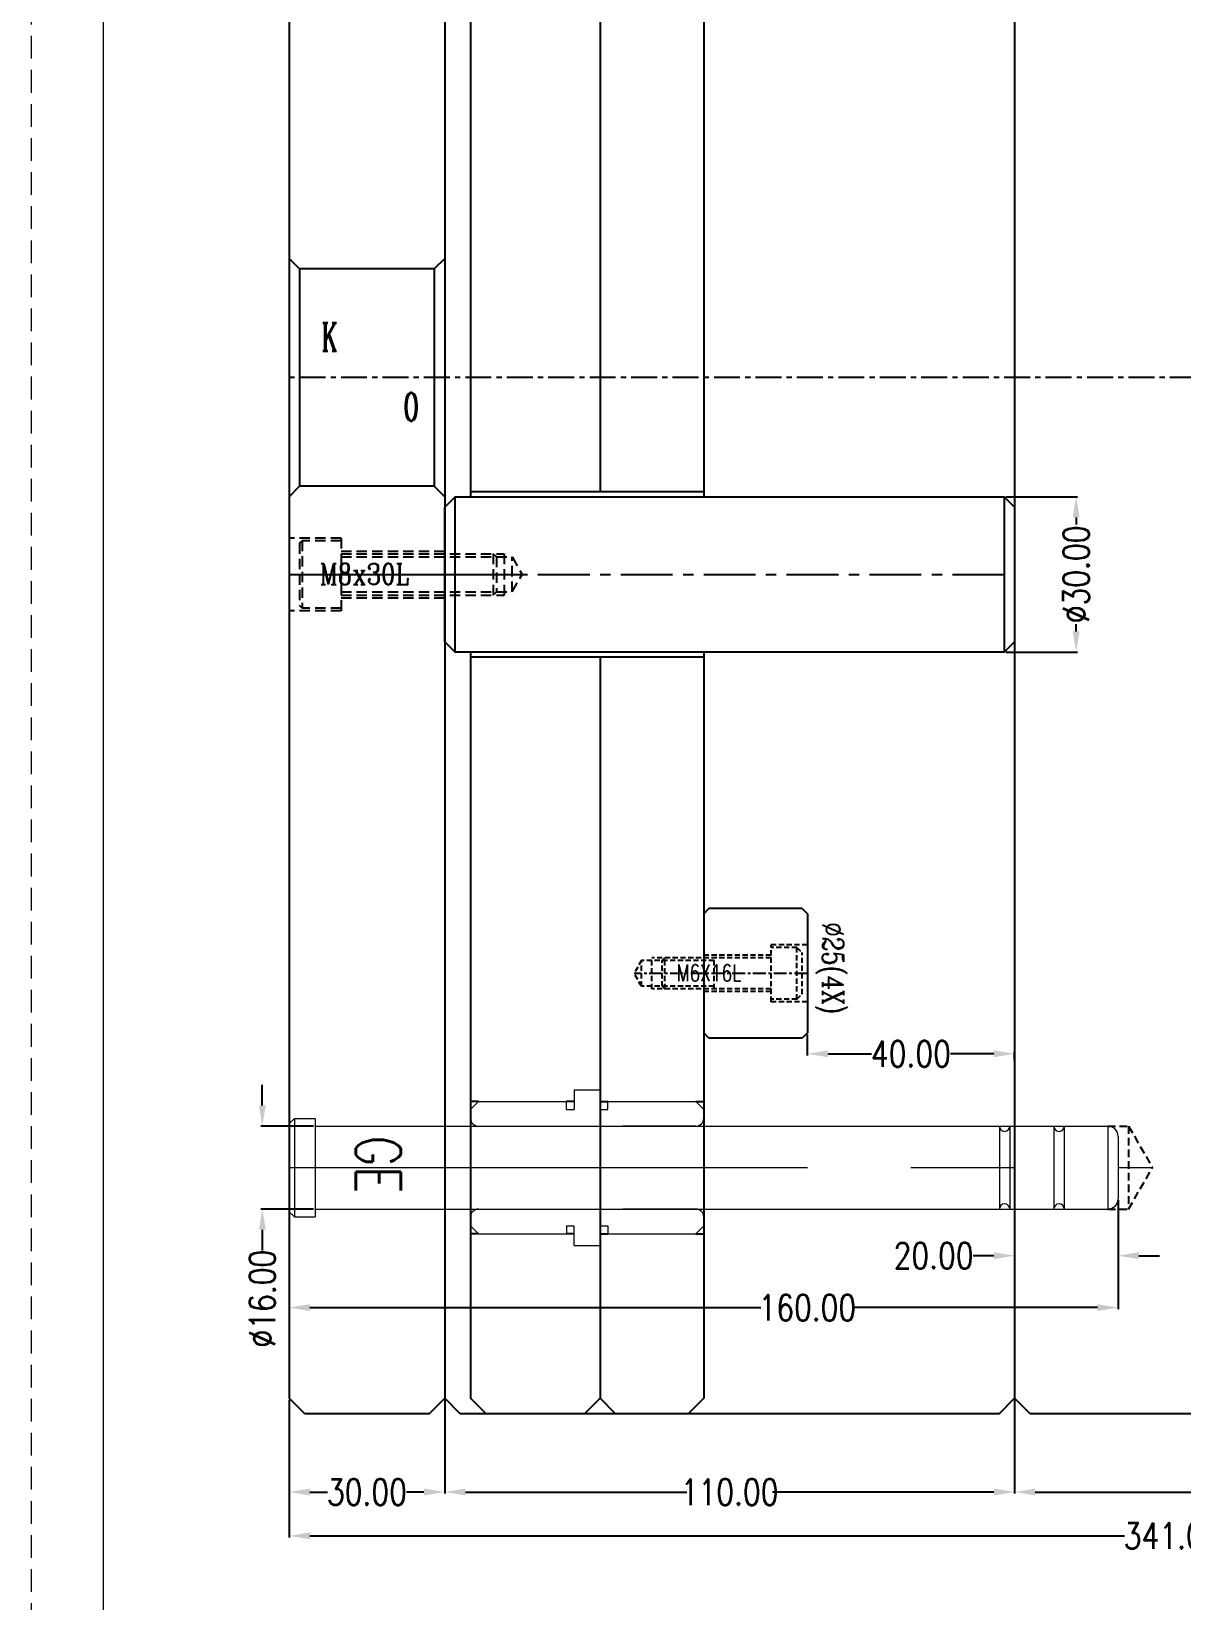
# Model space of a CAD drawing. Header units: millimetres. Extents: x 25970 to 27273, y -22508 to -21586.
# Drawn here: x 25969.7 to 26191.7, y -22081.8 to -21778.9 of the extents above; entities that cross this region are included whole.
import ezdxf

# ---------------------------------------------------------------- set-up
doc = ezdxf.new("R2010")
doc.units = ezdxf.units.MM
doc.header["$LTSCALE"] = 8
for name, pattern in [('CENTER', [2, 1.25, -0.25, 0.25, -0.25]), ('CENTER2', [1.125, 0.75, -0.125, 0.125, -0.125]), ('DASHED', [0.75, 0.5, -0.25]), ('HIDDEN', [0.375, 0.25, -0.125]), ('HIDDEN2', [0.1875, 0.125, -0.0625])]:
    doc.linetypes.add(name, pattern=pattern)
doc.layers.get('DEFPOINTS').update_dxf_attribs({"color": 6})
for name, color, linetype in [('A', 7, 'Continuous'), ('CL', 1, 'Continuous'), ('GE', 214, 'Continuous'), ('Layer3', 3, 'Continuous'), ('SCREW', 52, 'HIDDEN'), ('SP', 3, 'Continuous')]:
    doc.layers.add(name, color=color, linetype=linetype)
doc.layers.add('dim', color=3, linetype='Continuous', lineweight=15)
doc.layers.add('MBOM-ASSIS-LAYER', color=71, linetype='Continuous', lineweight=9)
doc.styles.add('ROMANC', font='RomanC.ttf', dxfattribs={"width": 0.8, "height": 7})
doc.styles.add('ROMANS', font='ROMANS.shx', dxfattribs={"height": 5, "bigfont": 'chineset.shx'})
doc.styles.get("Standard").update_dxf_attribs({"font": 'txt.shx', "width": 0.8, "bigfont": 'chineset.shx'})
doc.styles.add('txt', font='txt.shx', dxfattribs={"width": 0.75, "height": 3.2})
doc.dimstyles.new('ISO-25', dxfattribs={"dimtxt": 5, "dimasz": 4, "dimexe": 0.3, "dimexo": 0.3, "dimtad": 0, "dimzin": 1, "dimdsep": 46, "dimtxsty": 'Standard', "dimcen": 0, "dimclrd": 3, "dimclre": 3, "dimclrt": 3, "dimazin": 0, "dimtfac": 1, "dimtofl": 0, "dimtmove": 0, "dimatfit": 0, "dimfxl": 0, "dimarcsym": 0})

# ---------------------------------------------------------------- blocks, each defined once
blk = doc.blocks.new('*D26475')
at = {"layer": 'DEFPOINTS', "color": 0}
for p in [(26159.47, -22042.73), (26269.47, -22042.73), (26269.47, -22060.85)]:
    blk.add_point(p, dxfattribs=at)
at = {"layer": 'dim', "color": 3, "lineweight": -2}
for p, q in [((26159.47, -22043.03), (26159.47, -22061.15)), ((26269.47, -22043.03), (26269.47, -22061.15)), ((26163.47, -22060.85), (26206.18, -22060.85)), ((26265.47, -22060.85), (26222.76, -22060.85))]:
    blk.add_line(p, q, dxfattribs=at)
at = {"layer": 'dim', "color": 3}
for points in [[(26163.47, -22060.19), (26163.47, -22061.52), (26159.47, -22060.85)], [(26265.47, -22061.52), (26265.47, -22060.19), (26269.47, -22060.85)]]:
    blk.add_solid(points, dxfattribs=at)
at = {"layer": 'dim', "color": 3, "insert": (26214.47, -22060.85), "char_height": 5, "attachment_point": 5}
blk.add_mtext('110.00', dxfattribs=at)
blk = doc.blocks.new('*D26476')
at = {"layer": 'DEFPOINTS', "color": 0}
for p in [(26049.47, -22042.73), (26159.47, -22042.73), (26159.47, -22060.85)]:
    blk.add_point(p, dxfattribs=at)
at = {"layer": 'dim', "color": 3, "lineweight": -2}
for p, q in [((26049.47, -22043.03), (26049.47, -22061.15)), ((26159.47, -22043.03), (26159.47, -22061.15)), ((26053.47, -22060.85), (26096.18, -22060.85)), ((26155.47, -22060.85), (26112.76, -22060.85))]:
    blk.add_line(p, q, dxfattribs=at)
at = {"layer": 'dim', "color": 3}
for points in [[(26053.47, -22060.19), (26053.47, -22061.52), (26049.47, -22060.85)], [(26155.47, -22061.52), (26155.47, -22060.19), (26159.47, -22060.85)]]:
    blk.add_solid(points, dxfattribs=at)
at = {"layer": 'dim', "color": 3, "insert": (26104.47, -22060.85), "char_height": 5, "attachment_point": 5}
blk.add_mtext('110.00', dxfattribs=at)
blk = doc.blocks.new('*D26477')
at = {"layer": 'DEFPOINTS', "color": 0}
for p in [(26019.47, -22042.73), (26049.47, -22042.73), (26049.47, -22060.85)]:
    blk.add_point(p, dxfattribs=at)
at = {"layer": 'dim', "color": 3, "lineweight": -2}
for p, q in [((26019.47, -22043.03), (26019.47, -22061.15)), ((26049.47, -22043.03), (26049.47, -22061.15)), ((26023.47, -22060.85), (26026.85, -22060.85)), ((26045.47, -22060.85), (26042.1, -22060.85))]:
    blk.add_line(p, q, dxfattribs=at)
at = {"layer": 'dim', "color": 3}
for points in [[(26023.47, -22060.19), (26023.47, -22061.52), (26019.47, -22060.85)], [(26045.47, -22061.52), (26045.47, -22060.19), (26049.47, -22060.85)]]:
    blk.add_solid(points, dxfattribs=at)
at = {"layer": 'dim', "color": 3, "insert": (26034.47, -22060.85), "char_height": 5, "attachment_point": 5}
blk.add_mtext('30.00', dxfattribs=at)
blk = doc.blocks.new('*D26478')
at = {"layer": 'DEFPOINTS', "color": 0}
for p in [(26019.47, -22042.73), (26360.47, -22042.73), (26360.47, -22069.31)]:
    blk.add_point(p, dxfattribs=at)
at = {"layer": 'dim', "color": 3, "lineweight": -2}
for p, q in [((26019.47, -22043.03), (26019.47, -22069.61)), ((26360.47, -22043.03), (26360.47, -22069.61)), ((26023.47, -22069.31), (26180.68, -22069.31)), ((26356.47, -22069.31), (26199.26, -22069.31))]:
    blk.add_line(p, q, dxfattribs=at)
at = {"layer": 'dim', "color": 3}
for points in [[(26023.47, -22068.64), (26023.47, -22069.97), (26019.47, -22069.31)], [(26356.47, -22069.97), (26356.47, -22068.64), (26360.47, -22069.31)]]:
    blk.add_solid(points, dxfattribs=at)
at = {"layer": 'dim', "color": 3, "insert": (26189.97, -22069.31), "char_height": 5, "attachment_point": 5}
blk.add_mtext('341.00', dxfattribs=at)
blk = doc.blocks.new('*D26655')
at = {"layer": 'DEFPOINTS', "color": 0}
for p in [(26179.47, -22004.23), (26019.47, -22006.73), (26179.47, -22025.26)]:
    blk.add_point(p, dxfattribs=at)
at = {"layer": 'dim', "color": 3, "lineweight": -2}
for p, q in [((26019.47, -22007.03), (26019.47, -22025.56)), ((26179.47, -22004.53), (26179.47, -22025.56)), ((26023.47, -22025.26), (26110.51, -22025.26)), ((26175.47, -22025.26), (26128.43, -22025.26))]:
    blk.add_line(p, q, dxfattribs=at)
at = {"layer": 'dim', "color": 3}
for points in [[(26023.47, -22024.59), (26023.47, -22025.92), (26019.47, -22025.26)], [(26175.47, -22025.92), (26175.47, -22024.59), (26179.47, -22025.26)]]:
    blk.add_solid(points, dxfattribs=at)
at = {"layer": 'dim', "color": 3, "insert": (26119.47, -22025.26), "char_height": 5, "attachment_point": 5}
blk.add_mtext('160.00', dxfattribs=at)
blk = doc.blocks.new('*D26656')
at = {"layer": 'DEFPOINTS', "color": 0}
for p in [(26024.47, -21990.23), (26014.27, -22006.23), (26024.47, -22006.23)]:
    blk.add_point(p, dxfattribs=at)
at = {"layer": 'dim', "color": 3, "lineweight": -2}
for p, q in [((26014.27, -21986.23), (26014.27, -21982.23)), ((26024.17, -21990.23), (26013.97, -21990.23)), ((26024.17, -22006.23), (26013.97, -22006.23)), ((26014.27, -22010.23), (26014.27, -22014.23))]:
    blk.add_line(p, q, dxfattribs=at)
at = {"layer": 'dim', "color": 3}
for points in [[(26013.61, -21986.23), (26014.94, -21986.23), (26014.27, -21990.23)], [(26014.94, -22010.23), (26013.61, -22010.23), (26014.27, -22006.23)]]:
    blk.add_solid(points, dxfattribs=at)
at = {"layer": 'dim', "color": 3, "insert": (26014.27, -22023.52), "char_height": 5, "attachment_point": 5, "rotation": 90}
blk.add_mtext('%%c16.00', dxfattribs=at)
blk = doc.blocks.new('*D26657')
at = {"layer": 'DEFPOINTS', "color": 0}
for p in [(26179.47, -22004.23), (26159.47, -22006.23), (26159.47, -22015.23)]:
    blk.add_point(p, dxfattribs=at)
at = {"layer": 'dim', "color": 3, "lineweight": -2}
for p, q in [((26159.47, -22006.53), (26159.47, -22015.53)), ((26179.47, -22004.53), (26179.47, -22015.53)), ((26155.47, -22015.23), (26151.47, -22015.23)), ((26183.47, -22015.23), (26187.47, -22015.23))]:
    blk.add_line(p, q, dxfattribs=at)
at = {"layer": 'dim', "color": 3}
for points in [[(26155.47, -22015.9), (26155.47, -22014.57), (26159.47, -22015.23)], [(26183.47, -22014.57), (26183.47, -22015.9), (26179.47, -22015.23)]]:
    blk.add_solid(points, dxfattribs=at)
at = {"layer": 'dim', "color": 3, "insert": (26143.85, -22015.23), "char_height": 5, "attachment_point": 5}
blk.add_mtext('20.00', dxfattribs=at)
blk = doc.blocks.new('*D26941')
at = {"layer": 'DEFPOINTS', "color": 0}
for p in [(26119.47, -21972.23), (26159.47, -21976.26), (26159.47, -21977.85)]:
    blk.add_point(p, dxfattribs=at)
at = {"layer": 'dim', "color": 3, "lineweight": -2}
for p, q in [((26119.47, -21972.53), (26119.47, -21976.56)), ((26123.47, -21976.26), (26131.85, -21976.26)), ((26155.47, -21976.26), (26147.1, -21976.26)), ((26159.47, -21977.55), (26159.47, -21975.96))]:
    blk.add_line(p, q, dxfattribs=at)
at = {"layer": 'dim', "color": 3}
for points in [[(26123.47, -21975.6), (26123.47, -21976.93), (26119.47, -21976.26)], [(26155.47, -21976.93), (26155.47, -21975.6), (26159.47, -21976.26)]]:
    blk.add_solid(points, dxfattribs=at)
at = {"layer": 'dim', "color": 3, "insert": (26139.47, -21976.26), "char_height": 5, "attachment_point": 5}
blk.add_mtext('40.00', dxfattribs=at)
blk = doc.blocks.new('20100617.142056')
at = {"layer": 'MBOM-ASSIS-LAYER', "linetype": 'DASHED'}
blk.add_line((-1189, 0), (-1189, 841), dxfattribs=at)
at = {"layer": 'MBOM-ASSIS-LAYER'}
blk.add_line((-1176.3, 12.7), (-1176.3, 828.3), dxfattribs=at)
blk = doc.blocks.new('*D27328')
at = {"layer": 'DEFPOINTS', "color": 0}
for p in [(26157.47, -21868.73), (26157.47, -21898.73), (26171.35, -21898.73)]:
    blk.add_point(p, dxfattribs=at)
at = {"layer": 'dim', "color": 3, "lineweight": -2}
for p, q in [((26157.77, -21868.73), (26171.65, -21868.73)), ((26171.35, -21872.73), (26171.35, -21874.11)), ((26171.35, -21894.73), (26171.35, -21893.36)), ((26157.77, -21898.73), (26171.65, -21898.73))]:
    blk.add_line(p, q, dxfattribs=at)
at = {"layer": 'dim', "color": 3}
for points in [[(26172.02, -21872.73), (26170.69, -21872.73), (26171.35, -21868.73)], [(26170.69, -21894.73), (26172.02, -21894.73), (26171.35, -21898.73)]]:
    blk.add_solid(points, dxfattribs=at)
at = {"layer": 'dim', "color": 3, "insert": (26171.35, -21883.73), "char_height": 5, "attachment_point": 5, "rotation": 90}
blk.add_mtext('%%c30.00', dxfattribs=at)

msp = doc.modelspace()

# ---------------------------------------------------------------- linework, layer by layer
at = {"linetype": 'Continuous'}
for p, q in [((26019.472, -21648.733), (26019.472, -22042.733)), ((26049.472, -21648.733), (26049.472, -22042.733)), ((26054.472, -21699.733), (26054.472, -21868.733)), ((26079.472, -21699.733), (26079.472, -21867.733)), ((26099.472, -21708.233), (26099.472, -21868.733)), ((26159.472, -21708.233), (26159.472, -22042.733)), ((26054.472, -21898.733), (26054.472, -22042.733)), ((26079.472, -21899.733), (26079.472, -22042.733)), ((26099.472, -21898.733), (26099.472, -22042.733)), ((26022.472, -22045.733), (26019.472, -22042.733)), ((26046.472, -22045.733), (26049.472, -22042.733)), ((26052.472, -22045.733), (26049.472, -22042.733)), ((26057.472, -22045.733), (26054.472, -22042.733)), ((26079.472, -22042.733), (26076.472, -22045.733)), ((26082.472, -22045.733), (26079.472, -22042.733)), ((26099.472, -22042.733), (26096.472, -22045.733)), ((26156.472, -22045.733), (26159.472, -22042.733)), ((26162.472, -22045.733), (26159.472, -22042.733)), ((26046.472, -22045.733), (26022.472, -22045.733)), ((26156.472, -22045.733), (26052.472, -22045.733)), ((26076.472, -22045.733), (26057.472, -22045.733)), ((26096.472, -22045.733), (26082.472, -22045.733)), ((26266.472, -22045.733), (26162.472, -22045.733))]:
    msp.add_line(p, q, dxfattribs=at)
at = {"color": 8, "linetype": 'Continuous'}
for p, q in [((26019.472, -21822.733), (26021.472, -21824.733)), ((26047.472, -21824.733), (26021.472, -21824.733)), ((26021.472, -21824.733), (26021.472, -21866.733)), ((26049.472, -21822.733), (26047.472, -21824.733)), ((26047.472, -21824.733), (26047.472, -21866.733)), ((26019.472, -21868.733), (26021.472, -21866.733)), ((26047.472, -21866.733), (26021.472, -21866.733)), ((26049.472, -21868.733), (26047.472, -21866.733))]:
    msp.add_line(p, q, dxfattribs=at)
for p, q in [((26054.472, -21867.733), (26099.472, -21867.733)), ((26099.472, -21899.733), (26054.472, -21899.733))]:
    msp.add_line(p, q)
at = {"linetype": 'HIDDEN'}
for p, q in [((26029.472, -21876.733), (26019.472, -21876.733)), ((26029.472, -21876.733), (26029.472, -21890.733)), ((26029.472, -21879.233), (26049.472, -21879.233)), ((26029.472, -21888.233), (26049.472, -21888.233)), ((26029.472, -21890.733), (26019.472, -21890.733))]:
    msp.add_line(p, q, dxfattribs=at)
at = {"linetype": 'HIDDEN', "ltscale": 0.75}
for p, q in [((26177.472, -21990.233), (26181.472, -21990.233)), ((26181.472, -21990.233), (26181.472, -22006.233)), ((26181.472, -21990.233), (26186.091, -21998.233)), ((26181.472, -22006.233), (26186.091, -21998.233)), ((26177.472, -22006.233), (26181.472, -22006.233))]:
    msp.add_line(p, q, dxfattribs=at)
at = {"layer": 'A'}
for p, q in [((26055.972, -21985.483), (26054.472, -21985.483)), ((26074.472, -21985.483), (26072.972, -21985.483)), ((26079.472, -21985.483), (26080.972, -21985.483)), ((26097.972, -21985.483), (26099.472, -21985.483)), ((26055.972, -22010.983), (26054.472, -22010.983)), ((26074.472, -22010.983), (26072.972, -22010.983)), ((26079.472, -22010.983), (26080.972, -22010.983)), ((26097.972, -22010.983), (26099.472, -22010.983))]:
    msp.add_line(p, q, dxfattribs=at)
at = {"layer": 'CL', "color": 7, "linetype": 'CENTER', "ltscale": 0.5}
msp.add_line((26370.472, -21845.733), (26019.472, -21845.733), dxfattribs=at)
at = {"layer": 'GE', "lineweight": 13}
for p, q in [((26054.472, -21986.983), (26055.972, -21985.483)), ((26055.972, -21985.483), (26072.972, -21985.483)), ((26072.972, -21986.983), (26072.972, -21985.483)), ((26074.472, -21983.233), (26079.472, -21983.233)), ((26074.472, -21983.233), (26074.472, -21986.983)), ((26079.472, -21983.233), (26079.472, -21986.983)), ((26080.972, -21985.483), (26097.972, -21985.483)), ((26080.972, -21986.983), (26080.972, -21985.483)), ((26099.472, -21986.983), (26097.972, -21985.483)), ((26019.472, -21989.733), (26020.472, -21988.733)), ((26020.472, -21988.733), (26020.472, -22007.733)), ((26020.472, -21988.733), (26024.472, -21988.733)), ((26024.472, -21988.733), (26024.472, -22007.733)), ((26054.472, -21990.233), (26054.472, -21986.983)), ((26072.972, -21986.983), (26074.472, -21986.983)), ((26079.472, -21986.983), (26080.972, -21986.983)), ((26099.472, -21990.233), (26099.472, -21986.983)), ((26019.472, -21989.733), (26019.472, -22006.733)), ((26024.472, -21990.233), (26177.472, -21990.233)), ((26097.972, -21990.233), (26083.842, -21990.233)), ((26156.558, -21990.233), (26156.558, -22006.233)), ((26158.558, -21990.233), (26158.558, -22006.233)), ((26167.048, -21990.233), (26167.048, -22006.233)), ((26169.048, -21990.233), (26169.048, -22006.233)), ((26177.472, -21990.233), (26177.472, -22006.233)), ((26179.472, -21992.233), (26179.472, -22004.233)), ((26020.472, -22007.733), (26019.472, -22006.733)), ((26024.472, -22006.233), (26177.472, -22006.233)), ((26054.472, -22006.233), (26054.472, -22009.483)), ((26097.972, -22006.233), (26083.842, -22006.233)), ((26099.472, -22006.233), (26099.472, -22009.483)), ((26020.472, -22007.733), (26024.472, -22007.733)), ((26054.472, -22009.483), (26055.972, -22010.983)), ((26072.972, -22009.483), (26074.472, -22009.483)), ((26072.972, -22009.483), (26072.972, -22010.983)), ((26074.472, -22013.233), (26074.472, -22009.483)), ((26079.472, -22013.233), (26079.472, -22009.483)), ((26079.472, -22009.483), (26080.972, -22009.483)), ((26080.972, -22009.483), (26080.972, -22010.983)), ((26099.472, -22009.483), (26097.972, -22010.983)), ((26055.972, -22010.983), (26072.972, -22010.983)), ((26074.472, -22013.233), (26079.472, -22013.233)), ((26080.972, -22010.983), (26097.972, -22010.983))]:
    msp.add_line(p, q, dxfattribs=at)
at = {"layer": 'GE', "linetype": 'HIDDEN2', "lineweight": 13}
for p, q in [((26054.472, -22006.233), (26054.472, -21990.233)), ((26099.472, -22006.233), (26099.472, -21990.233))]:
    msp.add_line(p, q, dxfattribs=at)
at = {"layer": 'GE', "linetype": 'CENTER', "lineweight": 13, "ltscale": 10}
msp.add_line((26019.472, -21998.233), (26186.091, -21998.233), dxfattribs=at)
at = {"layer": 'GE', "lineweight": 13}
for centre, radius, start, end in [((26055.972, -21988.733), 1.5, 180, 270), ((26097.972, -21988.733), 1.5, 270, 0), ((26157.558, -21990.233), 1, 180, 0), ((26168.048, -21990.233), 1, 180, 0), ((26177.472, -21992.233), 2, 0, 90), ((26177.472, -22004.233), 2, 270, 0), ((26055.972, -22007.733), 1.5, 90, 180), ((26097.972, -22007.733), 1.5, 0, 90), ((26157.558, -22006.233), 1, 0, 180), ((26168.048, -22006.233), 1, 0, 180)]:
    msp.add_arc(centre, radius, start, end, dxfattribs=at)
at = {"layer": 'SCREW'}
for p, q in [((26021.972, -21877.233), (26021.472, -21877.733)), ((26021.472, -21877.733), (26021.472, -21889.733)), ((26021.972, -21877.233), (26021.972, -21890.233)), ((26029.472, -21877.233), (26021.972, -21877.233)), ((26029.472, -21879.733), (26060.972, -21879.733)), ((26058.847, -21879.733), (26058.847, -21887.733)), ((26059.472, -21880.358), (26058.847, -21879.733)), ((26060.972, -21879.733), (26060.972, -21887.733)), ((26029.472, -21880.358), (26062.472, -21880.358)), ((26059.472, -21880.358), (26059.472, -21887.108)), ((26062.472, -21880.358), (26064.421, -21883.733)), ((26062.472, -21887.108), (26062.472, -21880.358)), ((26062.472, -21887.108), (26064.421, -21883.733)), ((26029.472, -21887.108), (26062.472, -21887.108)), ((26029.472, -21887.733), (26060.972, -21887.733)), ((26059.472, -21887.108), (26058.847, -21887.733)), ((26021.972, -21890.233), (26021.472, -21889.733)), ((26029.472, -21890.233), (26021.972, -21890.233))]:
    msp.add_line(p, q, dxfattribs=at)
at = {"layer": 'SCREW', "linetype": 'CENTER2', "ltscale": 10}
msp.add_line((26019.472, -21883.733), (26064.421, -21883.733), dxfattribs=at)
at = {"layer": 'SCREW', "linetype": 'HIDDEN2'}
for p, q in [((26112.472, -21966.234), (26112.472, -21955.234)), ((26119.472, -21955.234), (26112.472, -21955.234)), ((26117.472, -21955.734), (26112.472, -21955.734)), ((26117.472, -21965.734), (26117.472, -21955.734)), ((26117.472, -21955.734), (26118.472, -21956.734)), ((26087.472, -21958.234), (26086.029, -21960.734)), ((26087.472, -21963.234), (26087.472, -21958.234)), ((26101.472, -21958.234), (26087.472, -21958.234)), ((26112.472, -21957.734), (26089.472, -21957.734)), ((26089.472, -21963.734), (26089.472, -21957.734)), ((26091.472, -21958.234), (26091.972, -21957.734)), ((26091.472, -21963.234), (26091.472, -21958.234)), ((26091.972, -21963.734), (26091.972, -21957.734)), ((26112.472, -21957.234), (26099.472, -21957.234)), ((26101.472, -21963.734), (26101.472, -21957.734)), ((26118.472, -21964.734), (26118.472, -21956.734)), ((26087.472, -21963.234), (26086.029, -21960.734)), ((26101.472, -21963.234), (26087.472, -21963.234)), ((26112.472, -21963.734), (26089.472, -21963.734)), ((26091.472, -21963.234), (26091.972, -21963.734)), ((26112.472, -21964.234), (26099.472, -21964.234)), ((26117.472, -21965.734), (26118.472, -21964.734)), ((26117.472, -21965.734), (26112.472, -21965.734)), ((26119.472, -21966.234), (26112.472, -21966.234))]:
    msp.add_line(p, q, dxfattribs=at)
at = {"layer": 'SCREW', "linetype": 'CENTER', "ltscale": 0.25}
msp.add_line((26119.472, -21960.734), (26086.029, -21960.734), dxfattribs=at)
at = {"layer": 'SP'}
for p, q in [((26051.472, -21868.733), (26049.472, -21870.733)), ((26049.472, -21896.733), (26049.472, -21870.733)), ((26051.472, -21868.733), (26157.472, -21868.733)), ((26051.472, -21898.733), (26051.472, -21868.733)), ((26157.472, -21868.733), (26157.472, -21898.733)), ((26159.472, -21870.733), (26157.472, -21868.733)), ((26159.472, -21870.733), (26159.472, -21896.733)), ((26049.472, -21896.733), (26051.472, -21898.733)), ((26157.472, -21898.733), (26159.472, -21896.733)), ((26157.472, -21898.733), (26051.472, -21898.733))]:
    msp.add_line(p, q, dxfattribs=at)
at = {"layer": 'SP', "linetype": 'CENTER'}
msp.add_line((26019.472, -21883.733), (26159.472, -21883.733), dxfattribs=at)
at = {"layer": 'SP', "color": 145}
for p, q in [((26099.472, -21949.234), (26100.472, -21948.234)), ((26099.472, -21949.234), (26099.472, -21972.234)), ((26118.472, -21948.234), (26100.472, -21948.234)), ((26118.472, -21948.234), (26119.472, -21949.234)), ((26119.472, -21949.234), (26119.472, -21972.234)), ((26100.472, -21973.234), (26099.472, -21972.234)), ((26118.472, -21973.234), (26100.472, -21973.234)), ((26119.472, -21972.234), (26118.472, -21973.234))]:
    msp.add_line(p, q, dxfattribs=at)

# ---------------------------------------------------------------- block references
at = {"layer": 'MBOM-ASSIS-LAYER', "xscale": 1.09605007185252, "yscale": 1.09605007185252, "zscale": 1.09605007185252}
msp.add_blockref('20100617.142056', (27272.899, -22507.575), dxfattribs=at)

# ---------------------------------------------------------------- texts
at = {"color": 8, "linetype": 'Continuous', "style": 'ROMANC', "width": 0.6}
for s, p in [('K', (26025.66, -21840.569)), ('O', (26041.48, -21854.116))]:
    msp.add_text(s, height=5.4, dxfattribs=at).set_placement(p)
at = {"layer": 'dim', "style": 'ROMANC', "width": 0.8}
msp.add_text('M8x30L', height=4.0648, dxfattribs=at).set_placement((26025.34, -21885.701))
msp.add_text('%%C25(4X)', height=4.0648, rotation=990, dxfattribs=at).set_placement((26122.411, -21950.879))
at = {"layer": 'GE', "lineweight": 13, "style": 'ROMANS', "width": 0.75}
msp.add_text('GE', height=8.6854, rotation=270, dxfattribs=at).set_placement((26032.306, -21992.058))
at = {"layer": 'Layer3', "style": 'txt', "width": 0.75}
msp.add_text('M6X16L', height=3.2, dxfattribs=at).set_placement((26094.277, -21962.241))

# ---------------------------------------------------------------- dimensions: what is measured, and where the dimension line sits
at = {"layer": 'dim'}
for base, p1, p2, picture, middle in [((26171.353, -21898.733), (26157.472, -21868.733), (26157.472, -21898.733), '*D27328', (26171.353, -21883.733)), ((26014.275, -22006.233), (26024.472, -21990.233), (26024.472, -22006.233), '*D26656', (26014.275, -22023.524))]:
    dim = msp.add_linear_dim(base=base, p1=p1, p2=p2, angle=90, text='%%c<>', dimstyle='ISO-25', dxfattribs=at)
    dim.commit()
    dim.dimension.update_dxf_attribs({"geometry": picture, "text_midpoint": middle})
for base, p1, p2, picture, middle in [((26159.472, -21976.263), (26119.472, -21972.234), (26159.472, -21977.854), '*D26941', (26139.472, -21976.263)), ((26159.472, -22015.233), (26179.472, -22004.233), (26159.472, -22006.233), '*D26657', (26143.847, -22015.233)), ((26049.472, -22060.855), (26019.472, -22042.733), (26049.472, -22042.733), '*D26477', (26034.472, -22060.855)), ((26360.472, -22069.306), (26019.472, -22042.733), (26360.472, -22042.733), '*D26478', (26189.972, -22069.306)), ((26159.472, -22060.855), (26049.472, -22042.733), (26159.472, -22042.733), '*D26476', (26104.472, -22060.855)), ((26269.472, -22060.855), (26159.472, -22042.733), (26269.472, -22042.733), '*D26475', (26214.472, -22060.855))]:
    dim = msp.add_linear_dim(base=base, p1=p1, p2=p2, dimstyle='ISO-25', dxfattribs=at)
    dim.commit()
    dim.dimension.update_dxf_attribs({"geometry": picture, "text_midpoint": middle})
dim = msp.add_linear_dim(base=(26179.472, -22025.256), p1=(26019.472, -22006.733), p2=(26179.472, -22004.233), angle=0, dimstyle='ISO-25', dxfattribs=at)
dim.commit()
dim.dimension.update_dxf_attribs({"geometry": '*D26655', "text_midpoint": (26119.472, -22025.256), "dimtype": 160})

doc.saveas('drawing.dxf')
